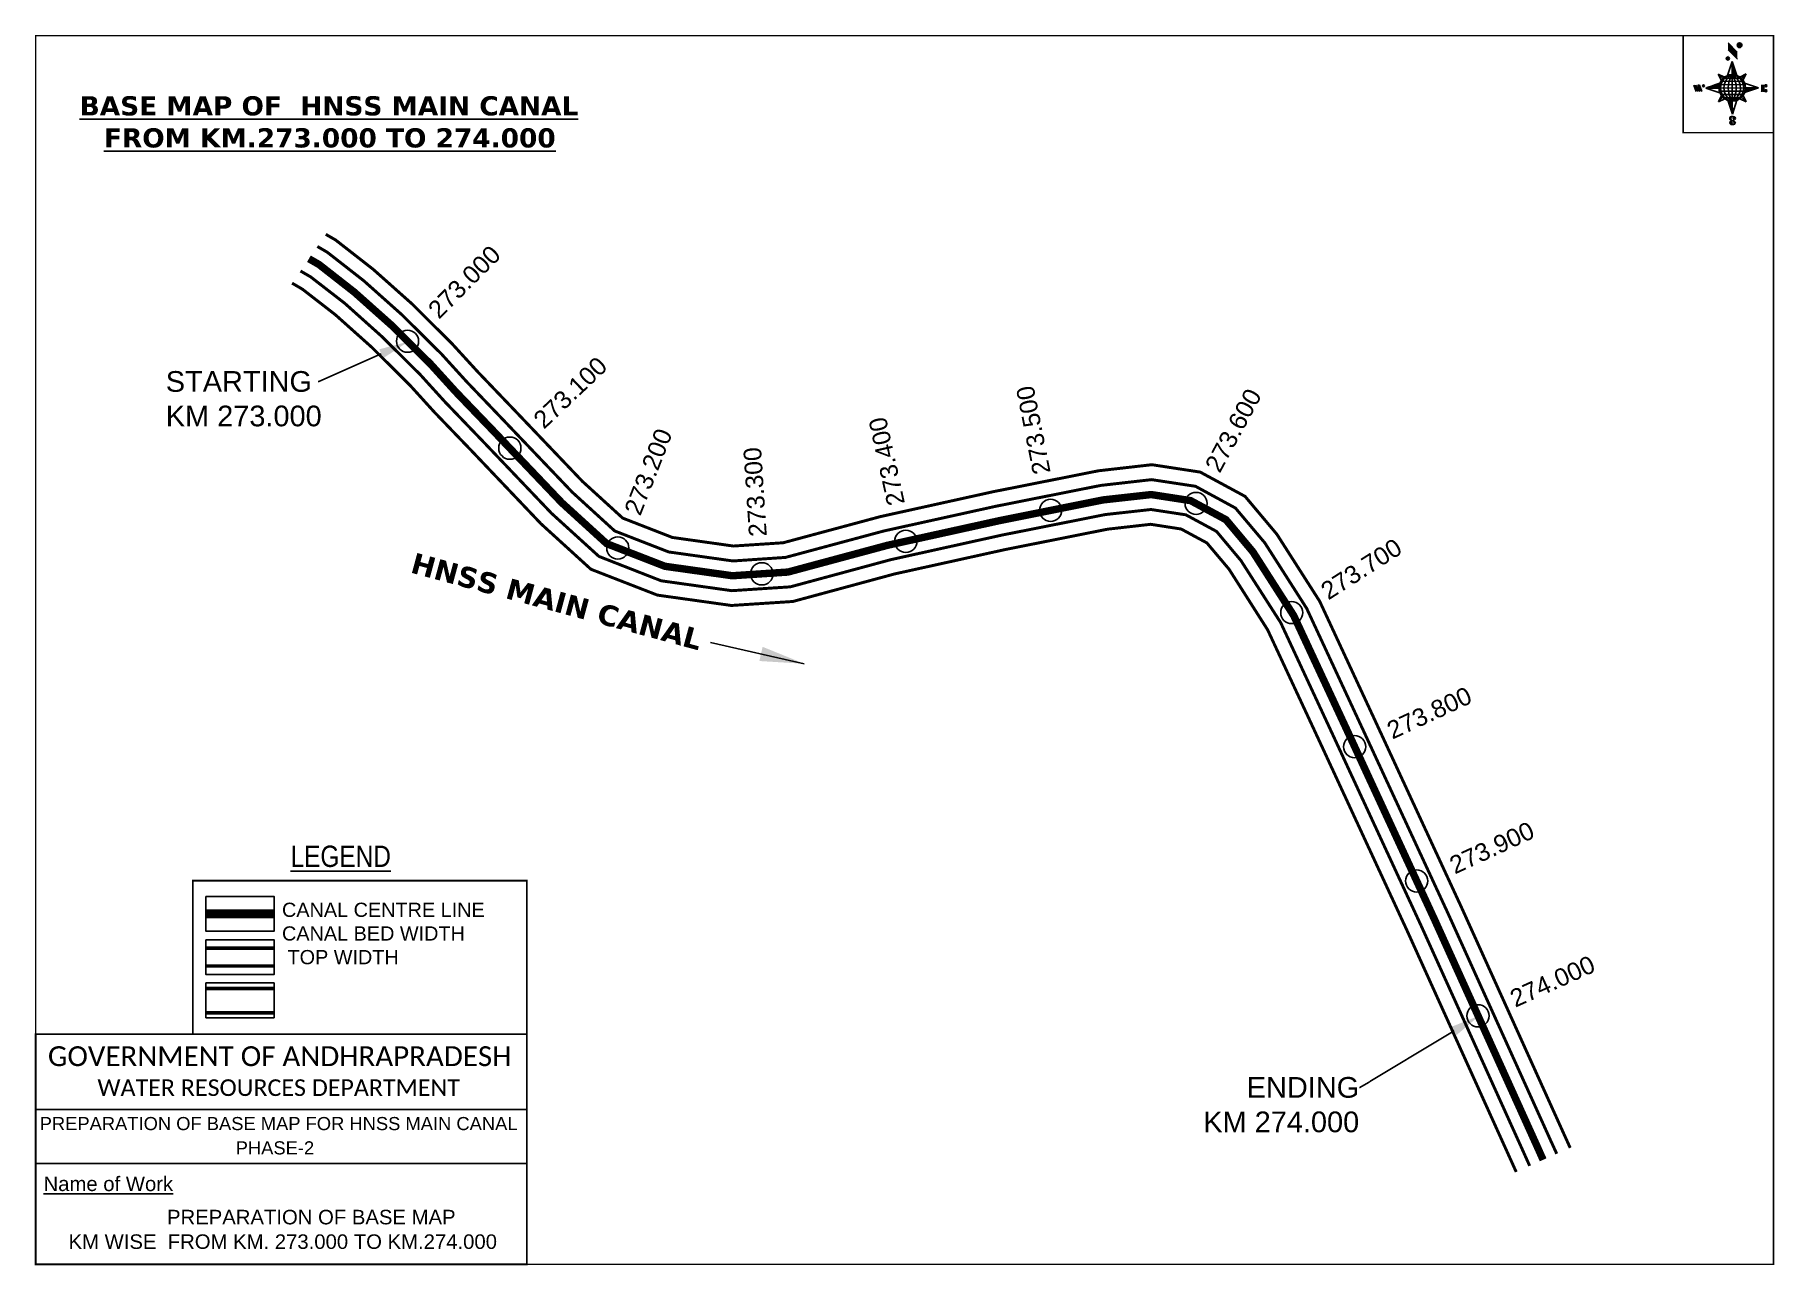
# Model space of a CAD drawing. Header units: inches. Extents: x 764851 to 766028, y 1596808 to 1597640.
import ezdxf
from ezdxf import colors
from ezdxf.entities.mleader import LeaderData, LeaderLine
from ezdxf.enums import TextEntityAlignment as Align
from ezdxf.math import Vec2, Vec3

# ---------------------------------------------------------------- set-up
doc = ezdxf.new("R2010")
doc.units = ezdxf.units.IN
doc.header["$LTSCALE"] = 15
doc.header["$MEASUREMENT"] = 0
doc.header["$PDMODE"] = 32
doc.header["$PDSIZE"] = 15
doc.linetypes.add('HIDDEN2', pattern=[0.1875, 0.125, -0.0625])
for name, color, linetype in [('AQUADUCT', 1, 'Continuous'), ('bord', 1, 'Continuous'), ('CANAL1', 7, 'Continuous'), ('CSMark', 72, 'Continuous'), ('DCBMS', 232, 'Continuous'), ('PAGE', 7, 'Continuous'), ('TEXT', 6, 'Continuous')]:
    doc.layers.add(name, color=color, linetype=linetype)
doc.styles.add('ARIALN', font='ARIALN.TTF')
doc.styles.get("Standard").update_dxf_attribs({"font": 'arial.ttf'})
doc.dimstyles.get("Standard").update_dxf_attribs({"dimtxt": 20, "dimasz": 0.18, "dimexe": 0.18, "dimexo": 0.0625, "dimgap": 0.09, "dimtad": 0, "dimtih": 1, "dimtoh": 1, "dimdec": 4, "dimzin": 0, "dimdsep": 46, "dimtxsty": 'Standard', "dimcen": 0.09, "dimadec": 0, "dimazin": 0, "dimtfac": 1, "dimtdec": 4, "dimtofl": 0, "dimtmove": 0, "dimatfit": 3, "dimfxl": 1, "dimtolj": 1, "dimtzin": 0, "dimarcsym": 0})
pattern_1 = [(267.297113149, (-8720374.938, 50637915.138), (10.5367255337, -0.497431438), [])]
pattern_2 = [(357.297113149, (-8720374.938, 50637915.138), (0.497431438, 10.5367255337), [])]

# ---------------------------------------------------------------- blocks, each defined once
blk = doc.blocks.new('*X26')
at = {"color": 0, "linetype": 'Continuous'}
for p, q in [((6321.6, 240.5), (6322.3, 241.2)), ((6321.6, 240.3), (6322.3, 241)), ((6321.6, 240.1), (6322.3, 240.8)), ((6321.6, 239.9), (6322.4, 240.7)), ((6321.6, 239.8), (6322.4, 240.6)), ((6321.6, 239.6), (6322.5, 240.5)), ((6321.6, 239.4), (6322.5, 240.3)), ((6321.6, 239.2), (6322.6, 240.2)), ((6321.7, 239.1), (6322.6, 240.1)), ((6321.8, 240.8), (6322.4, 241.4)), ((6321.8, 239), (6322.7, 240)), ((6321.8, 239), (6322.8, 239.9)), ((6321.9, 238.9), (6322.9, 239.8)), ((6322, 238.8), (6323, 239.7)), ((6322.1, 241.3), (6322.4, 241.6)), ((6322.1, 238.7), (6323.1, 239.6)), ((6322.2, 238.6), (6323.1, 239.6)), ((6322.3, 238.5), (6323.2, 239.5)), ((6322.4, 238.5), (6323.3, 239.4)), ((6322.5, 238.4), (6323.4, 239.3)), ((6322.7, 238.4), (6323.6, 239.3)), ((6322.8, 238.3), (6323.7, 239.2)), ((6322.9, 238.3), (6323.8, 239.1)), ((6323.1, 238.2), (6323.9, 239.1)), ((6323.2, 238.2), (6324, 239)), ((6323.3, 238.2), (6324.2, 239)), ((6323.5, 238.1), (6324.3, 238.9)), ((6323.7, 238.1), (6324.4, 238.9)), ((6323.8, 238.1), (6324.6, 238.8)), ((6324.1, 238.2), (6324.7, 238.8)), ((6324.3, 238.3), (6324.9, 238.8)), ((6324.6, 238.3), (6325.1, 238.8)), ((6324.8, 238.4), (6325.2, 238.8)), ((6325.1, 238.5), (6325.4, 238.8)), ((6325.4, 238.6), (6325.6, 238.8))]:
    blk.add_line(p, q, dxfattribs=at)
blk = doc.blocks.new('*X25')
at = {"color": 0, "linetype": 'Continuous'}
for p, q in [((6324.4, 240.3), (6324.5, 240.4)), ((6324.6, 240.3), (6324.8, 240.5)), ((6324.7, 240.2), (6325, 240.5)), ((6324.8, 240.2), (6325.2, 240.6)), ((6325, 240.1), (6325.5, 240.6)), ((6325.1, 240.1), (6325.6, 240.6)), ((6325.2, 240), (6325.8, 240.6)), ((6325.3, 240), (6326, 240.6)), ((6325.4, 239.9), (6326.1, 240.6)), ((6325.5, 239.8), (6326.2, 240.5)), ((6325.6, 239.8), (6326.3, 240.5)), ((6325.7, 239.7), (6326.5, 240.4)), ((6325.9, 239.6), (6326.6, 240.3)), ((6326, 239.5), (6326.7, 240.3)), ((6326, 239.4), (6326.8, 240.2)), ((6326.1, 239.3), (6327, 240.2)), ((6326.2, 239.3), (6327.1, 240.1)), ((6326.3, 239.2), (6327.1, 240)), ((6326.4, 239.1), (6327.2, 239.9)), ((6326.5, 239), (6327.3, 239.8)), ((6326.5, 238.9), (6327.4, 239.7)), ((6326.6, 238.8), (6327.5, 239.6)), ((6326.7, 238.7), (6327.5, 239.5)), ((6326.8, 238.6), (6327.6, 239.4)), ((6326.8, 238.5), (6327.7, 239.3)), ((6326.8, 236.5), (6327.4, 237)), ((6326.9, 238.3), (6327.8, 239.2)), ((6326.9, 238.2), (6327.9, 239.1)), ((6326.9, 236.8), (6327.6, 237.4)), ((6327, 238.1), (6327.8, 239)), ((6327, 237.9), (6327.8, 238.8)), ((6327, 237.8), (6327.8, 238.6)), ((6327, 237.6), (6327.8, 238.4)), ((6327, 237.4), (6327.8, 238.2)), ((6327, 237.3), (6327.8, 238)), ((6327, 237.1), (6327.8, 237.9))]:
    blk.add_line(p, q, dxfattribs=at)
blk = doc.blocks.new('H')
at = {"layer": 'bord', "extrusion": (0.000427885, 0.004792, 0.999988)}
h = blk.add_hatch(dxfattribs=at)
h.set_pattern_fill('LINE', color=8, scale=84.387686, angle=-2.7029, style=0)
h.set_pattern_definition(pattern_2)
h.paths.add_polyline_path([(-492, 786, -0.090992), (-448, 775), (-486, 912)])
h = blk.add_hatch(dxfattribs=at)
h.set_pattern_fill('LINE', color=8, scale=84.387686, angle=-92.7029, style=0)
h.set_pattern_definition(pattern_1)
h.paths.add_polyline_path([(-625, 665, -0.090992), (-615, 710), (-751, 671)])
h = blk.add_hatch(dxfattribs=at)
h.set_pattern_fill('LINE', color=8, scale=84.387686, angle=-2.7029, style=0)
h.set_pattern_definition(pattern_2)
h.paths.add_polyline_path([(-504, 533, -0.090992), (-549, 543), (-510, 406)])
h = blk.add_hatch(dxfattribs=at)
h.set_pattern_fill('LINE', color=8, scale=84.387686, angle=-92.7029, style=0)
h.set_pattern_definition(pattern_1)
h.paths.add_polyline_path([(-246, 647), (-372, 653, -0.090992), (-382, 609)])
for p, q in [((-519, 1020, -1217), (-435, 927, -1216)), ((-516, 1087, -1217), (-432, 994, -1217)), ((-538, 774, -1216), (-487, 906, -1216)), ((-487, 906, -1216), (-493, 780, -1216)), ((-487, 906, -1216), (-448, 769, -1216)), ((-865, 701, -1215), (-847, 638, -1215)), ((-847, 700, -1215), (-829, 637, -1215)), ((-829, 699, -1215), (-811, 636, -1215)), ((-829, 699, -1215), (-811, 698, -1215)), ((-811, 698, -1215), (-794, 635, -1215)), ((-752, 665, -1215), (-615, 704, -1215)), ((-627, 794, -1216), (-567, 760, -1216)), ((-627, 794, -1216), (-584, 747, -1215)), ((-599, 731, -1215), (-627, 794, -1216)), ((-421, 753, -1216), (-359, 781, -1216)), ((-359, 781, -1216), (-405, 739, -1216)), ((-359, 781, -1216), (-392, 721, -1215)), ((-379, 693, -1215), (-246, 641, -1215)), ((-213, 669, -1215), (-217, 601, -1215)), ((-752, 665, -1215), (-625, 659, -1215)), ((-619, 614, -1215), (-752, 665, -1215)), ((-639, 526, -1214), (-606, 585, -1215)), ((-639, 526, -1214), (-593, 568, -1215)), ((-577, 553, -1215), (-639, 526, -1214)), ((-511, 400, -1214), (-549, 537, -1214)), ((-460, 533, -1215), (-511, 400, -1214)), ((-505, 527, -1214), (-511, 400, -1214)), ((-371, 513, -1214), (-431, 546, -1215)), ((-371, 513, -1214), (-414, 560, -1215)), ((-399, 576, -1215), (-371, 513, -1214)), ((-246, 641, -1215), (-383, 603, -1215)), ((-373, 647, -1215), (-246, 641, -1215)), ((-197, 600, -1215), (-194, 668, -1215))]:
    blk.add_line(p, q, dxfattribs=at)
at = {"layer": 'bord', "color": 8, "linetype": 'ByBlock', "extrusion": (0.000427885, 0.004792, 0.999988)}
for p, q in [((-375, 679, -1215), (-620, 691, -1215)), ((-386, 711, -1215), (-605, 722, -1215)), ((-411, 744, -1216), (-578, 752, -1216)), ((-493, 780, -1216), (-505, 527, -1214)), ((-373, 647, -1215), (-625, 659, -1215)), ((-378, 616, -1215), (-623, 628, -1215)), ((-392, 585, -1215), (-611, 595, -1215)), ((-420, 555, -1215), (-587, 562, -1215))]:
    blk.add_line(p, q, dxfattribs=at)
at = {"layer": 'bord', "extrusion": (0.000427885, 0.004792, 0.999988), "elevation": -1212}
for points, const_width in [([(-522, 960), (-516, 1093)], 1.61), ([(-434, 933), (-428, 1066)], 1.61), ([(-870, 707), (-846, 706)], 0.642), ([(-829, 643), (-821, 678)], 0.642), ([(-793, 641), (-782, 694)], 0.642), ([(-223, 676), (-174, 673)], 0.706), ([(-829, 643), (-855, 644)], 0.642), ([(-811, 642), (-784, 641)], 0.642), ([(-177, 605), (-226, 607)], 0.706), ([(-195, 645), (-185, 644)], 0.706)]:
    blk.add_lwpolyline(points, dxfattribs=dict(at, const_width=const_width))
for points, const_width in [([(-414, 1073, 1), (-398, 1058, 1)], 22.3), ([(-530, 950, 1), (-520, 939, 1)], 14.8), ([(-776, 697, 1), (-769, 690, 1)], 8.9), ([(-180, 618, 1), (-173, 611, 1)], 9.79), ([(-178, 667, 1), (-171, 660, 1)], 9.79), ([(-490, 362, 1), (-498, 369, 1)], 11.1), ([(-525, 322, 1), (-533, 329, 1)], 11.1)]:
    blk.add_lwpolyline(points, format="xyb", close=True, dxfattribs=dict(at, const_width=const_width))
for points in [[(-537, 317), (-531, 310), (-520, 307), (-505, 307), (-494, 310), (-486, 318), (-487, 326), (-491, 333), (-494, 336), (-503, 341), (-522, 347), (-530, 352), (-534, 355), (-537, 363), (-537, 373), (-530, 381), (-520, 384), (-504, 384), (-493, 380), (-487, 373)], [(-522, 348), (-526, 354), (-528, 361), (-528, 371), (-526, 375), (-521, 381), (-515, 384)], [(-505, 307), (-499, 312), (-497, 319), (-497, 327), (-501, 335), (-509, 343)]]:
    blk.add_lwpolyline(points, dxfattribs=at)
at = {"layer": 'bord', "extrusion": (0.000427885, 0.004792, 0.999988)}
for centre, radius in [((-406, 1065, -1212), 22.3), ((-525, 944, -1212), 14.8), ((-773, 694, -1212), 8.9), ((-498, 659, -1212), 127), ((-177, 615, -1212), 9.79), ((-174, 663, -1212), 9.79), ((-494, 365, -1212), 11.1), ((-529, 325, -1212), 11.1)]:
    blk.add_circle(centre, radius, dxfattribs=at)
at = {"layer": 'bord', "color": 8, "linetype": 'ByBlock', "extrusion": (0.000427885, 0.004792, 0.999988)}
for centre, radius, start, end in [((-482, 658, -1212), 128, 94.9254, 259.6691), ((-437, 656, -1212), 141, 113.2864, 241.308), ((-316, 651, -1212), 222, 142.5892, 212.0053), ((-560, 662, -1212), 141, 293.2864, 61.308), ((-681, 668, -1212), 222, 322.5892, 32.0053), ((-515, 660, -1212), 128, 274.9254, 79.6691)]:
    blk.add_arc(centre, radius, start, end, dxfattribs=at)
at = {"layer": 'bord', "extrusion": (0.000427885, 0.004792, 0.999988)}
for points in [[(-516, 1093, -1212), (-431, 1000, -1212), (-519, 1026, -1212), (-434, 933, -1212)], [(-864, 707, -1212), (-846, 706, -1212), (-846, 644, -1212), (-829, 643, -1212)], [(-829, 705, -1212), (-811, 704, -1212), (-811, 642, -1212), (-793, 641, -1212)], [(-193, 674, -1212), (-197, 606, -1212), (-213, 675, -1212), (-216, 607, -1212)]]:
    blk.add_solid(points, dxfattribs=at)
at = {"layer": 'bord', "extrusion": (0.000427885, 0.004792, 0.999988), "xscale": 7.977342409717546, "yscale": 7.977342408231451, "zscale": 7.977342408476333, "rotation": 138.0840426661453}
for name, p in [('*X25', (38301, -31929, -1212)), ('*X26', (38314, -31951, -1212))]:
    blk.add_blockref(name, p, dxfattribs=at)

msp = doc.modelspace()

# ---------------------------------------------------------------- linework, layer by layer
at = {"layer": 'CANAL1', "color": 200, "const_width": 2}
for points in [[(765048, 1597505.3), (765054.6, 1597501.5), (765080.1, 1597481.6), (765106.5, 1597458.1), (765133.6, 1597431.1), (765150.6, 1597412.5), (765175.5, 1597386.5), (765221.6, 1597338.2), (765248.8, 1597313.4), (765282.4, 1597300.3), (765323.7, 1597294.5), (765357.3, 1597296.7), (765423.1, 1597314.4), (765499.2, 1597331.2), (765570.7, 1597345.4), (765606.7, 1597349.5), (765639.4, 1597344.5), (765669.7, 1597328.1), (765691.2, 1597302.5), (765720.2, 1597257.1), (765756.7, 1597178.5), (765816.1, 1597050.1), (765885.3, 1596897), (765889.6, 1596887.5)], [(765025.2, 1597472.3), (765032.2, 1597468.2), (765054.5, 1597450.9), (765079, 1597429), (765104.7, 1597403.5), (765121.3, 1597385.2), (765146.6, 1597358.9), (765193.6, 1597309.5), (765227.3, 1597278.8), (765272.3, 1597261.3), (765322.3, 1597254.3), (765363.9, 1597257), (765432.6, 1597275.6), (765507.4, 1597292.1), (765576.8, 1597305.9), (765605.9, 1597309.2), (765626.5, 1597306), (765643.9, 1597296.6), (765658.9, 1597278.8), (765685, 1597237.8), (765720.4, 1597161.7), (765779.7, 1597033.5), (765848.9, 1596880.5), (765853.1, 1596871.2)]]:
    msp.add_lwpolyline(points, dxfattribs=at)
at = {"layer": 'CANAL1', "color": 1, "linetype": 'HIDDEN2', "ltscale": 8, "const_width": 5}
msp.add_lwpolyline([(765036.6, 1597488.8), (765043.4, 1597484.9), (765067.3, 1597466.2), (765092.8, 1597443.5), (765119.1, 1597417.3), (765135.9, 1597398.8), (765161, 1597372.7), (765207.6, 1597323.8), (765238, 1597296.1), (765277.4, 1597280.8), (765323, 1597274.4), (765360.6, 1597276.9), (765427.9, 1597295), (765503.3, 1597311.6), (765573.8, 1597325.7), (765606.3, 1597329.3), (765632.9, 1597325.2), (765656.8, 1597312.3), (765675, 1597290.6), (765702.6, 1597247.5), (765738.6, 1597170.1), (765797.9, 1597041.8), (765867.1, 1596888.8), (765871.3, 1596879.4)], dxfattribs=at)
at = {"layer": 'CANAL1', "color": 5, "const_width": 2}
for points in [[(765042.3, 1597497.1), (765049, 1597493.2), (765073.7, 1597473.9), (765099.6, 1597450.8), (765126.4, 1597424.2), (765143.2, 1597405.7), (765168.2, 1597379.6), (765214.6, 1597331), (765243.4, 1597304.7), (765279.9, 1597290.5), (765323.4, 1597284.4), (765358.9, 1597286.8), (765425.5, 1597304.7), (765501.2, 1597321.4), (765572.2, 1597335.5), (765606.5, 1597339.4), (765636.2, 1597334.9), (765663.2, 1597320.2), (765683.1, 1597296.6), (765711.4, 1597252.3), (765747.6, 1597174.3), (765807, 1597046), (765876.2, 1596892.9), (765880.5, 1596883.5)], [(765030.9, 1597480.5), (765037.8, 1597476.5), (765060.9, 1597458.6), (765085.9, 1597436.2), (765111.9, 1597410.4), (765128.6, 1597392), (765153.8, 1597365.8), (765200.6, 1597316.7), (765232.7, 1597287.5), (765274.8, 1597271), (765322.6, 1597264.3), (765362.2, 1597266.9), (765430.2, 1597285.3), (765505.3, 1597301.9), (765575.3, 1597315.8), (765606.1, 1597319.2), (765629.7, 1597315.6), (765650.4, 1597304.4), (765666.9, 1597284.7), (765693.8, 1597242.7), (765729.5, 1597165.9), (765788.8, 1597037.7), (765858, 1596884.7), (765862.2, 1596875.3)]]:
    msp.add_lwpolyline(points, dxfattribs=at)
at = {"layer": 'CANAL1', "color": 1, "linetype": 'HIDDEN2', "ltscale": 100, "const_width": 6, "elevation": -0.4}
msp.add_lwpolyline([(765013, 1597045.8), (764966.9, 1597045.8)], dxfattribs=at)
at = {"layer": 'CANAL1', "color": 5, "const_width": 2.4, "elevation": -0.4}
for points in [[(765013, 1597022.5), (764966.9, 1597022.5)], [(765013, 1597010.5), (764966.9, 1597010.5)]]:
    msp.add_lwpolyline(points, dxfattribs=at)
at = {"layer": 'CANAL1', "color": 200, "const_width": 2.4, "elevation": -0.4}
for points in [[(765013, 1596995.3), (764966.9, 1596995.3)], [(765013, 1596978.8), (764966.9, 1596978.8)]]:
    msp.add_lwpolyline(points, dxfattribs=at)
at = {"layer": 'CSMark', "color": 3}
for p in [(765103.3, 1597433), (765172.5, 1597360.7), (765538.2, 1597318.6), (765636.6, 1597323.3), (765245.5, 1597293.2), (765440.3, 1597297.7), (765342.9, 1597275.7), (765701.3, 1597249.5), (765743.8, 1597158.8), (765785.8, 1597068), (765827.3, 1596976.8)]:
    msp.add_point(p, dxfattribs=at)
at = {"layer": 'PAGE', "const_width": 1}
msp.add_lwpolyline([(764851.8, 1596808.7), (766027.1, 1596808.7), (766027.1, 1597639.7), (764851.8, 1597639.7), (764851.8, 1596808.7)], dxfattribs=at)
at = {"layer": 'PAGE'}
for points, const_width in [([(766027.1, 1597639.7), (765966, 1597639.7), (765966, 1597574), (766027.1, 1597574)], 1), ([(764958.1, 1597068.2), (765184, 1597068.2), (765184, 1596964.4), (764958.1, 1596964.4)], 1.2), ([(764851.8, 1596964.4), (765184, 1596964.4), (765184, 1596808.7), (764851.8, 1596808.7)], 1.2)]:
    msp.add_lwpolyline(points, close=True, dxfattribs=dict(at, const_width=const_width))
at = {"layer": 'PAGE', "elevation": -0.4}
for points in [[(764966.9, 1597057.5), (765013, 1597057.5), (765013, 1597034), (764966.9, 1597034)], [(764966.9, 1597028.2), (765013, 1597028.2), (765013, 1597004.7), (764966.9, 1597004.7)], [(764966.9, 1596999), (765013, 1596999), (765013, 1596975.5), (764966.9, 1596975.5)]]:
    msp.add_lwpolyline(points, close=True, dxfattribs=at)
at = {"layer": 'PAGE'}
for points in [[(764851.8, 1596913.4), (765184, 1596913.4)], [(764851.8, 1596877), (765184, 1596877)]]:
    msp.add_lwpolyline(points, dxfattribs=at)

# ---------------------------------------------------------------- block references
at = {"layer": 'AQUADUCT', "color": 1, "xscale": 0.0703495379661093, "yscale": 0.07034953800030053, "zscale": 0.07034953795990817, "rotation": 3.078330607406165}
msp.add_blockref('H', (766036.7, 1597560.3, 85.4), dxfattribs=at)

# ---------------------------------------------------------------- texts
at = {"layer": 'CANAL1', "insert": (765107.3, 1597290.5), "char_height": 14, "width": 205.129, "attachment_point": 1, "rotation": 344.8794}
msp.add_mtext('\\pi0.96322;{\\fVerdana|b1|i0|c0|p34;HNSS MAIN CANAL}', dxfattribs=at)
at = {"layer": 'CSMark', "color": 1}
for s, rotation, p in [('273.000', 45.1531, (765120.3, 1597451.7)), ('273.100', 43.654, (765191.4, 1597377.4)), ('273.500', 101.2361, (765532.4, 1597343.1)), ('273.600', 61.6077, (765647.3, 1597346.1)), ('273.200', 68.7094, (765255.1, 1597316.5)), ('273.400', 102.4637, (765433.9, 1597322.1)), ('273.300', 93.7467, (765340.3, 1597300.8)), ('273.700', 32.6038, (765722.8, 1597262.7)), ('273.800', 24.8352, (765766.8, 1597169)), ('273.900', 24.8352, (765809.1, 1597077.8)), ('274.000', 24.315, (765850, 1596987.7))]:
    msp.add_text(s, height=12, rotation=rotation, dxfattribs=at).set_placement(p, align=Align.MIDDLE_LEFT)
at = {"layer": 'PAGE', "extrusion": (0.000201441, 0.004807, 0.999988), "style": 'ARIALN'}
msp.add_text('%%ULEGEND', height=14.4, rotation=359.9999, dxfattribs=at).set_placement((765058.1, 1597065.5, 7831), align=Align.MIDDLE)
at = {"layer": 'PAGE', "extrusion": (0.000201441, 0.004807, 0.999988)}
for s, height, p in [('PREPARATION OF BASE MAP FOR HNSS MAIN CANAL', 8.878, (764854.5, 1596880.3, 7830.1)), ('%%UName of Work', 9.822, (764857.1, 1596839.1, 7828.8))]:
    msp.add_text(s, height=height, rotation=359.9999, dxfattribs=at).set_placement(p)
for s, height, p in [('PHASE-2', 8.88, (765013.6, 1596868.3, 7830)), ('PREPARATION OF BASE MAP', 9.822, (765038.2, 1596821.5, 7828.8)), ('KM WISE  FROM KM. 273.000 TO KM.274.000', 9.822, (765018.9, 1596804.9, 7828.8))]:
    msp.add_text(s, height=height, rotation=359.9999, dxfattribs=at).set_placement(p, align=Align.MIDDLE_CENTER)
at = {"layer": 'PAGE', "extrusion": (0.000201441, 0.004807, 0.999988), "attachment_point": 1, "text_direction": (1, -1e-06, -0.000201)}
for s, insert, char_height, width in [('CANAL CENTRE LINE CANAL BED WIDTH {\\H2.3717x; }\\P TOP WIDTH{\\H1.9152x; }', (765018.4, 1597053.3, -0.4), 9.6, 168.926), ('\\pi3.5885;{\\fCalibri|b0|i0|c0|p34;\\H1.3333x;GOVERNMENT OF ANDHRAPRADESH\\P\\pi37.073;\\H0.83998x;WATER RESOURCES DEPARTMENT}', (764856.5, 1596956.2, -1.3), 10.059, 321.276)]:
    msp.add_mtext(s, dxfattribs=dict(at, insert=insert, char_height=char_height, width=width))
at = {"layer": 'TEXT', "color": 1, "insert": (764859.8, 1597598.7), "char_height": 13, "width": 379.826, "attachment_point": 1}
msp.add_mtext('\\pi21.755;{\\fVerdana|b1|i0|c0|p34;\\LBASE MAP OF  HNSS MAIN CANAL \\P\\pi38.16;FROM KM.273.000 TO 274.000}', dxfattribs=at)

# ---------------------------------------------------------------- leaders
at = {"layer": 'CANAL1'}
msp.add_leader([(765371.6, 1597214.9), (765308.1, 1597229.3)], dimstyle='Standard', override={"dimasz": 30, "dimgap": 0.09, "dimtad": 0}, dxfattribs=at)
at = {"layer": 'DCBMS', "color": 5}
ml = msp.add_multileader_mtext('Standard', dxfattribs=at)
ml.set_content('STARTING\\PKM 273.000', color=5)
ml.set_leader_properties()
ml.build(insert=Vec2(0, 0))
ml.multileader.update_dxf_attribs({"dogleg_length": 0.36, "arrow_head_size": 20})
ctx = ml.context
ctx.base_point, ctx.char_height, ctx.arrow_head_size, ctx.landing_gap_size, ctx.plane_origin = Vec3(764939.7, 1597405.7), 14, 20, 0.09, Vec3(765110.6, 1597478.5)
notes = []
notes.append((ctx, [(0, (1, 1, 0), (765043.3, 1597405.7), (-1, 0), 0.36, [(0, [(765103.8, 1597432.7)], 0, [])])]))
ctx.mtext.insert, ctx.mtext.flow_direction = Vec3(764939.8, 1597412.8), 5
for ctx, leaders in notes:
    for number, flags, end, landing, length, lines in leaders:
        leader = LeaderData()
        leader.index, (leader.has_last_leader_line, leader.has_dogleg_vector, leader.attachment_direction) = number, flags
        leader.last_leader_point, leader.dogleg_vector, leader.dogleg_length = Vec3(end), Vec3(landing), length
        for number, points, colour, breaks in lines:
            line = LeaderLine()
            line.index, line.vertices, line.color, line.breaks = number, Vec3.list(points), colors.encode_raw_color(colour), breaks
            leader.lines.append(line)
        ctx.leaders.append(leader)

# ---------------------------------------------------------------- next in the draw order: leaders
ml = msp.add_multileader_mtext('Standard', dxfattribs=at)
ml.set_content('ENDING \\PKM 274.000', color=5)
ml.set_leader_properties()
ml.build(insert=Vec2(0, 0))
ml.multileader.update_dxf_attribs({"dogleg_length": 0.36, "arrow_head_size": 20})
ctx = ml.context
ctx.base_point, ctx.char_height, ctx.arrow_head_size, ctx.landing_gap_size, ctx.plane_origin = Vec3(765643.7, 1596928.3), 14, 20, 0.09, Vec3(765787.4, 1597140.6)
ctx.text_align_type = 2
notes = []
notes.append((ctx, [(0, (1, 1, 0), (765747.4, 1596928.3), (-1, 0), 0.36, [(0, [(765828.2, 1596976.9)], 0, [])])]))
ctx.mtext.insert, ctx.mtext.width, ctx.mtext.alignment, ctx.mtext.flow_direction = Vec3(765746.9, 1596935.4), 109.049, 3, 5
ctx.mtext.has_bg_fill, ctx.mtext.bg_color, ctx.mtext.bg_scale_factor, ctx.mtext.bg_transparency, ctx.mtext.use_window_bg_color = 1, -1027028792, 1.5, 0, 1
for ctx, leaders in notes:
    for number, flags, end, landing, length, lines in leaders:
        leader = LeaderData()
        leader.index, (leader.has_last_leader_line, leader.has_dogleg_vector, leader.attachment_direction) = number, flags
        leader.last_leader_point, leader.dogleg_vector, leader.dogleg_length = Vec3(end), Vec3(landing), length
        for number, points, colour, breaks in lines:
            line = LeaderLine()
            line.index, line.vertices, line.color, line.breaks = number, Vec3.list(points), colors.encode_raw_color(colour), breaks
            leader.lines.append(line)
        ctx.leaders.append(leader)

doc.saveas('drawing.dxf')
